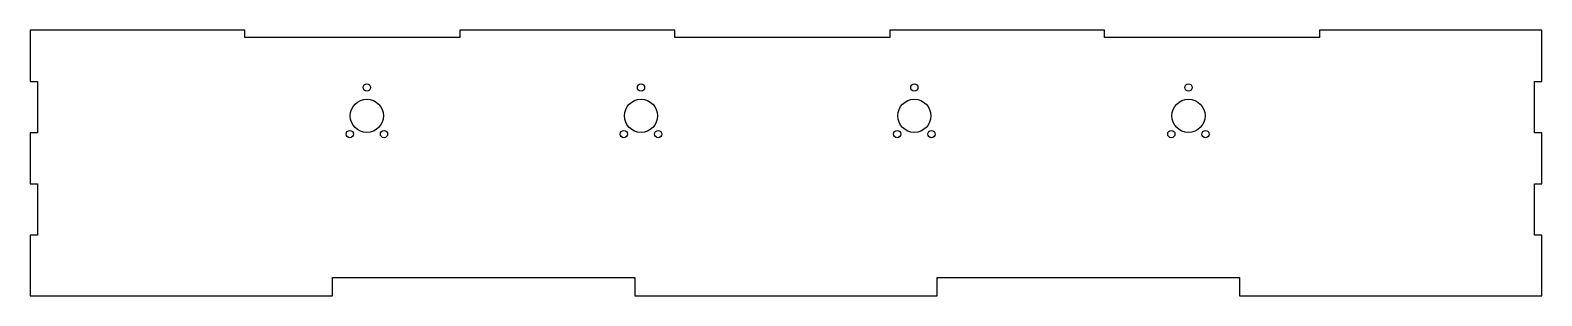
# Model space of a CAD drawing. Header units: millimetres. Extents: x -730 to 100, y -8 to 138.
import ezdxf

# ---------------------------------------------------------------- set-up
doc = ezdxf.new("R2010")
doc.units = ezdxf.units.MM
doc.layers.get('0').update_dxf_attribs({"linetype": 'CONTINUOUS'})

msp = doc.modelspace()

# ---------------------------------------------------------------- linework, layer by layer
msp.add_lwpolyline([(-729.9, 81.6), (-729.9, 53.4), (-726, 53.4), (-726, 25.2), (-729.9, 25.2), (-729.9, -8.12), (-564, -8.12), (-564, 1.88), (-398, 1.88), (-398, -8.12), (-232, -8.12), (-232, 1.88), (-66, 1.88), (-66, -8.12), (100, -8.12), (100, 25.2), (96, 25.2), (96, 53.4), (100, 53.4), (100, 81.6), (96, 81.6), (96, 109.8), (100, 109.8), (100, 138), (-22, 138), (-22, 134), (-140, 134), (-140, 138), (-258, 138), (-258, 134), (-376, 134), (-376, 138), (-494, 138), (-494, 134), (-612, 134), (-612, 138), (-729.9, 138), (-729.9, 109.8), (-726, 109.8), (-726, 81.6)], close=True)
for centre, radius in [((-545.06, 106.47), 2), ((-394.56, 106.47), 2), ((-244.49, 106.47), 2), ((-93.99, 106.47), 2), ((-545.06, 90.87), 9.1), ((-394.56, 90.87), 9.1), ((-244.49, 90.87), 9.1), ((-93.99, 90.87), 9.1), ((-554.46, 80.85), 2), ((-535.66, 80.84), 2), ((-403.96, 80.85), 2), ((-385.16, 80.84), 2), ((-253.88, 80.85), 2), ((-235.09, 80.84), 2), ((-103.38, 80.85), 2), ((-84.59, 80.84), 2)]:
    msp.add_circle(centre, radius)

doc.saveas('drawing.dxf')
